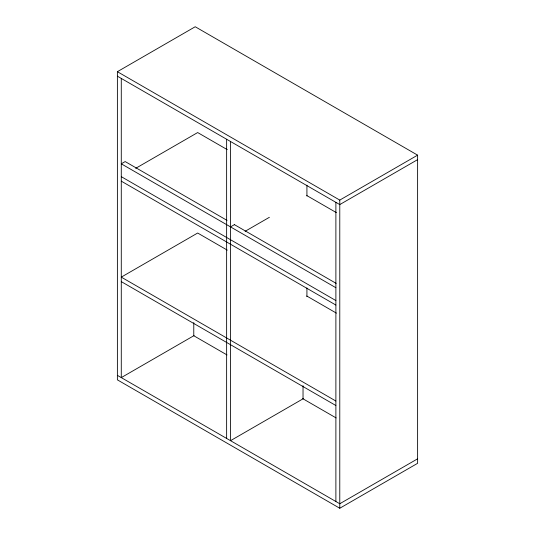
<?xml version="1.0" encoding="UTF-8"?>
<svg xmlns="http://www.w3.org/2000/svg" width="535" height="535" viewBox="0 0 535 535"><rect width="100%" height="100%" fill="white"/><g stroke="black" fill="none" stroke-linecap="round" stroke-linejoin="round"><path stroke-width="0.8" d="M117.386 71.69L195.221 26.75L417.614 155.15L417.614 463.31L339.778 508.25L117.386 379.85L117.386 71.69L339.778 200.09L417.614 155.15M135.689 168.338L197.669 132.553L227.295 149.66M230.525 226.893L234.417 224.647M245.124 231.307L269.393 217.297M417.614 159.644L339.778 204.584L117.386 76.184M194.071 335.579L121.278 377.603L121.278 78.431M303.318 398.655L230.525 440.68L230.525 141.507M417.614 458.816L339.778 503.756L117.386 375.356M306.782 195.549L336.408 212.649M227.054 220.393L125.17 161.57L121.278 163.817L335.886 287.723M234.276 224.566L336.167 283.389M121.278 176.657L335.886 300.563M121.278 181.151L335.886 305.057M227.295 250.133L197.669 233.026L121.278 277.13L335.886 401.036M306.782 296.022L336.408 313.129M121.278 281.624L335.886 405.53M227.014 354.939L193.777 335.746L193.777 322.598M302.89 398.742L336.127 417.935M339.778 200.09L339.778 508.25M335.886 202.337L335.886 501.509M306.923 185.15L306.923 196.011M306.923 287.937L306.923 296.678M303.031 385.675L303.031 398.822M226.633 139.261L226.633 438.433"/></g></svg>
